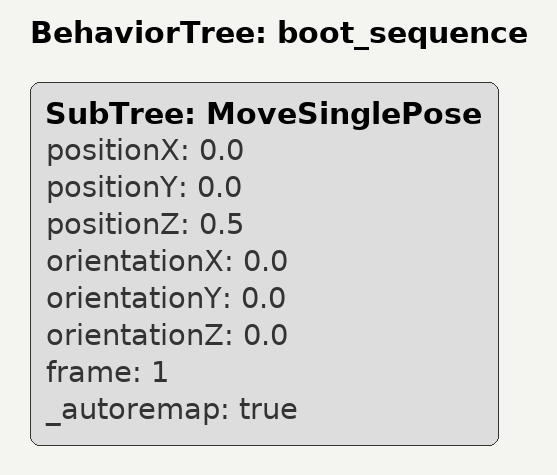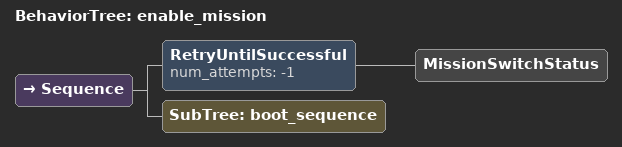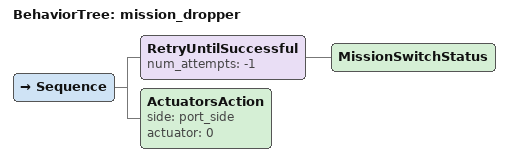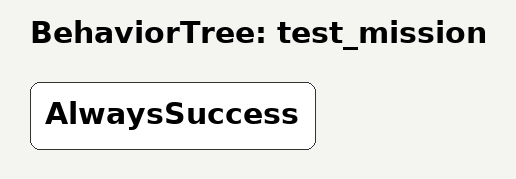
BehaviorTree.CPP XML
<?xml version="1.0" encoding="UTF-8"?>
<root BTCPP_format="4">
  <BehaviorTree ID="boot_sequence">
    <SubTree ID="MoveSinglePose"
             positionX="0.0"
             positionY="0.0"
             positionZ="0.5"
             orientationX="0.0"
             orientationY="0.0"
             orientationZ="0.0"
             frame="1"
             _autoremap="true"/>
  </BehaviorTree>

  <BehaviorTree ID="enable_mission">
    <Sequence>
      <RetryUntilSuccessful num_attempts="-1">
        <MissionSwitchStatus/>
      </RetryUntilSuccessful>
      <SubTree ID="boot_sequence"/>
    </Sequence>
  </BehaviorTree>

  <BehaviorTree ID="mission_dropper">
    <Sequence>
      <RetryUntilSuccessful num_attempts="-1">
        <MissionSwitchStatus/>
      </RetryUntilSuccessful>
      <ActuatorsAction side="port_side"
                       actuator="0"/>
    </Sequence>
  </BehaviorTree>

  <BehaviorTree ID="test_mission">
    <AlwaysSuccess/>
  </BehaviorTree>

</root>
